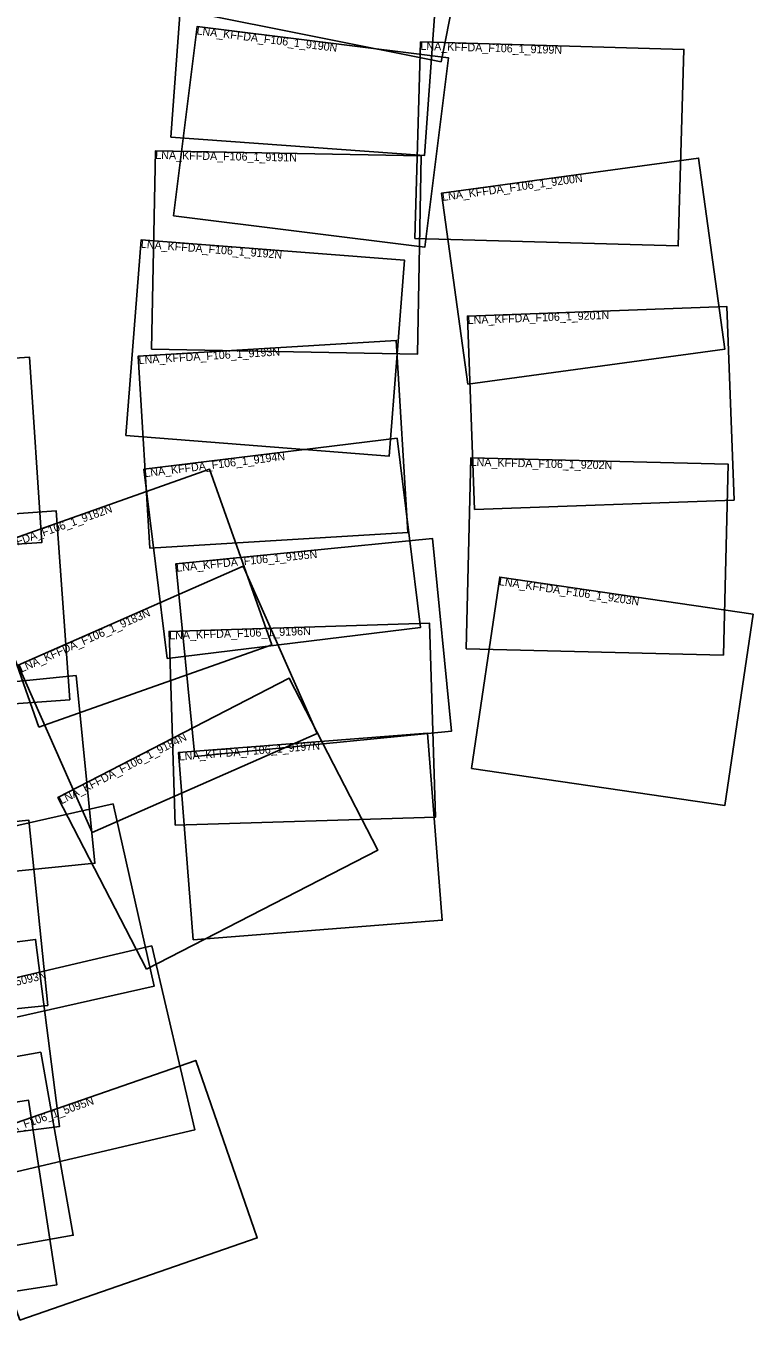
# Model space of a CAD drawing. Extents: x 678319 to 691882, y 269584 to 286476.
# Drawn here: x 687342 to 691882, y 271070 to 279177 of the extents above; entities that cross this region are included whole.
import ezdxf

# ---------------------------------------------------------------- set-up
doc = ezdxf.new("R2010")
doc.units = 0
doc.layers.add('Default', color=7, linetype='Continuous')

msp = doc.modelspace()

# ---------------------------------------------------------------- linework, layer by layer
at = {"layer": 'Default'}
for points in [[(688368.6, 279264.9), (688603, 280439.5), (690168.4, 280127.2), (689934, 278952.6)], [(688247.2, 278481.5), (688334.1, 279673.4), (689916.9, 279557.9), (689830, 278366.1)], [(688263, 277990), (688411.4, 279173.8), (689980.9, 278977.1), (689832.5, 277793.2)], [(689771, 277848.8), (689806.4, 279077), (691450.2, 279029.6), (691414.8, 277801.4)], [(688126.8, 277156.6), (688150.2, 278395.4), (689809.4, 278364), (689786, 277125.2)], [(690100.5, 276937.1), (689937.4, 278132.1), (691542.6, 278351.1), (691705.6, 277156.2)], [(687966.3, 276617.2), (688062, 277840.3), (689706.2, 277711.7), (689610.5, 276488.6)], [(690143.5, 276154.1), (690099.1, 277363.1), (691719.5, 277422.5), (691763.8, 276213.5)], [(688116.5, 275912.5), (688043.7, 277113.4), (689654.6, 277211), (689727.3, 276010)], [(685879.9, 275843.6), (685802.2, 277002.1), (687363.6, 277106.8), (687441.3, 275948.3)], [(688223.3, 275222.3), (688078.2, 276405.8), (689659.9, 276599.7), (689805.1, 275416.2)], [(690090.8, 275284), (690119.6, 276477), (691726.1, 276438.2), (691697.3, 275245.1)], [(687423.3, 274794.7), (687035, 275891.1), (688488.7, 276405.9), (688877, 275309.5)], [(686041, 274851.6), (685955.3, 276032.7), (687529.7, 276146.9), (687615.4, 274965.8)], [(688396.6, 274611.6), (688277.8, 275814.8), (689881.2, 275973.1), (690000, 274769.9)], [(687754.5, 274135.3), (687293.5, 275180.6), (688699.3, 275800.6), (689160.3, 274755.3)], [(690124.9, 274536.6), (690300.2, 275732), (691882.2, 275500), (691706.9, 274304.6)], [(688273.9, 274180.8), (688235.4, 275392.6), (689860.9, 275444.2), (689899.4, 274232.5)], [(686203, 273785.3), (686084.9, 274958.9), (687654.6, 275116.9), (687772.7, 273943.3)], [(688094.5, 273281.3), (687541.3, 274355.4), (688986, 275099.4), (689539.2, 274025.4)], [(688385.7, 273465), (688293.6, 274635.1), (689849.2, 274757.6), (689941.3, 273587.5)], [(686614, 272831.1), (686357.2, 273969.6), (687885.9, 274314.5), (688142.8, 273176)], [(685925.8, 272896.4), (685807.1, 274054.6), (687359.3, 274213.8), (687478, 273055.5)], [(686001.9, 272100.5), (685852.9, 273269.8), (687402.1, 273467.2), (687551.1, 272297.9)], [(686869.9, 271920), (686601, 273069.7), (688127.7, 273426.7), (688396.5, 272277.1)], [(686107.7, 271347.2), (685904.6, 272490.7), (687434, 272762.3), (687637, 271618.8)], [(687303.8, 271088), (686919.1, 272196.4), (688401.9, 272711), (688786.6, 271602.6)], [(685991.9, 271070), (685813.1, 272224.3), (687357, 272463.4), (687535.7, 271309.1)]]:
    msp.add_lwpolyline(points, close=True, dxfattribs=at)

# ---------------------------------------------------------------- texts
for s, rotation, p in [('LNA_KFFDA_F106_1_9190N', 352.85485, (688405.2, 279124.2)), ('LNA_KFFDA_F106_1_9199N', 358.35013, (689805, 279027)), ('LNA_KFFDA_F106_1_9191N', 358.91566, (688149.3, 278345.5)), ('LNA_KFFDA_F106_1_9200N', 7.7714, (689944.2, 278082.5)), ('LNA_KFFDA_F106_1_9192N', 355.52585, (688058.1, 277790.5)), ('LNA_KFFDA_F106_1_9201N', 2.10143, (690100.9, 277313.1)), ('LNA_KFFDA_F106_1_9193N', 3.46598, (688046.8, 277063.5)), ('LNA_KFFDA_F106_1_9194N', 6.99103, (688084.3, 276356.1)), ('LNA_KFFDA_F106_1_9202N', 358.616, (690118.4, 276427)), ('LNA_KFFDA_F106_1_9182N', 19.50058, (687051.7, 275844)), ('LNA_KFFDA_F106_1_9195N', 5.63873, (688282.7, 275765.1)), ('LNA_KFFDA_F106_1_9203N', 351.65673, (690293, 275682.5)), ('LNA_KFFDA_F106_1_9183N', 23.7989, (687313.7, 275134.9)), ('LNA_KFFDA_F106_1_9196N', 1.81933, (688237, 275342.6)), ('LNA_KFFDA_F106_1_9184N', 27.25059, (687564.2, 274310.9)), ('LNA_KFFDA_F106_1_9197N', 4.50256, (688297.5, 274585.3)), ('LNA_KFFDA_F106_1_5093N', 13.16358, (686612.4, 273021)), ('LNA_KFFDA_F106_1_5095N', 19.1388, (686935.5, 272149.1))]:
    msp.add_text(s, height=50, rotation=rotation, dxfattribs=at).set_placement(p)

doc.saveas('drawing.dxf')
